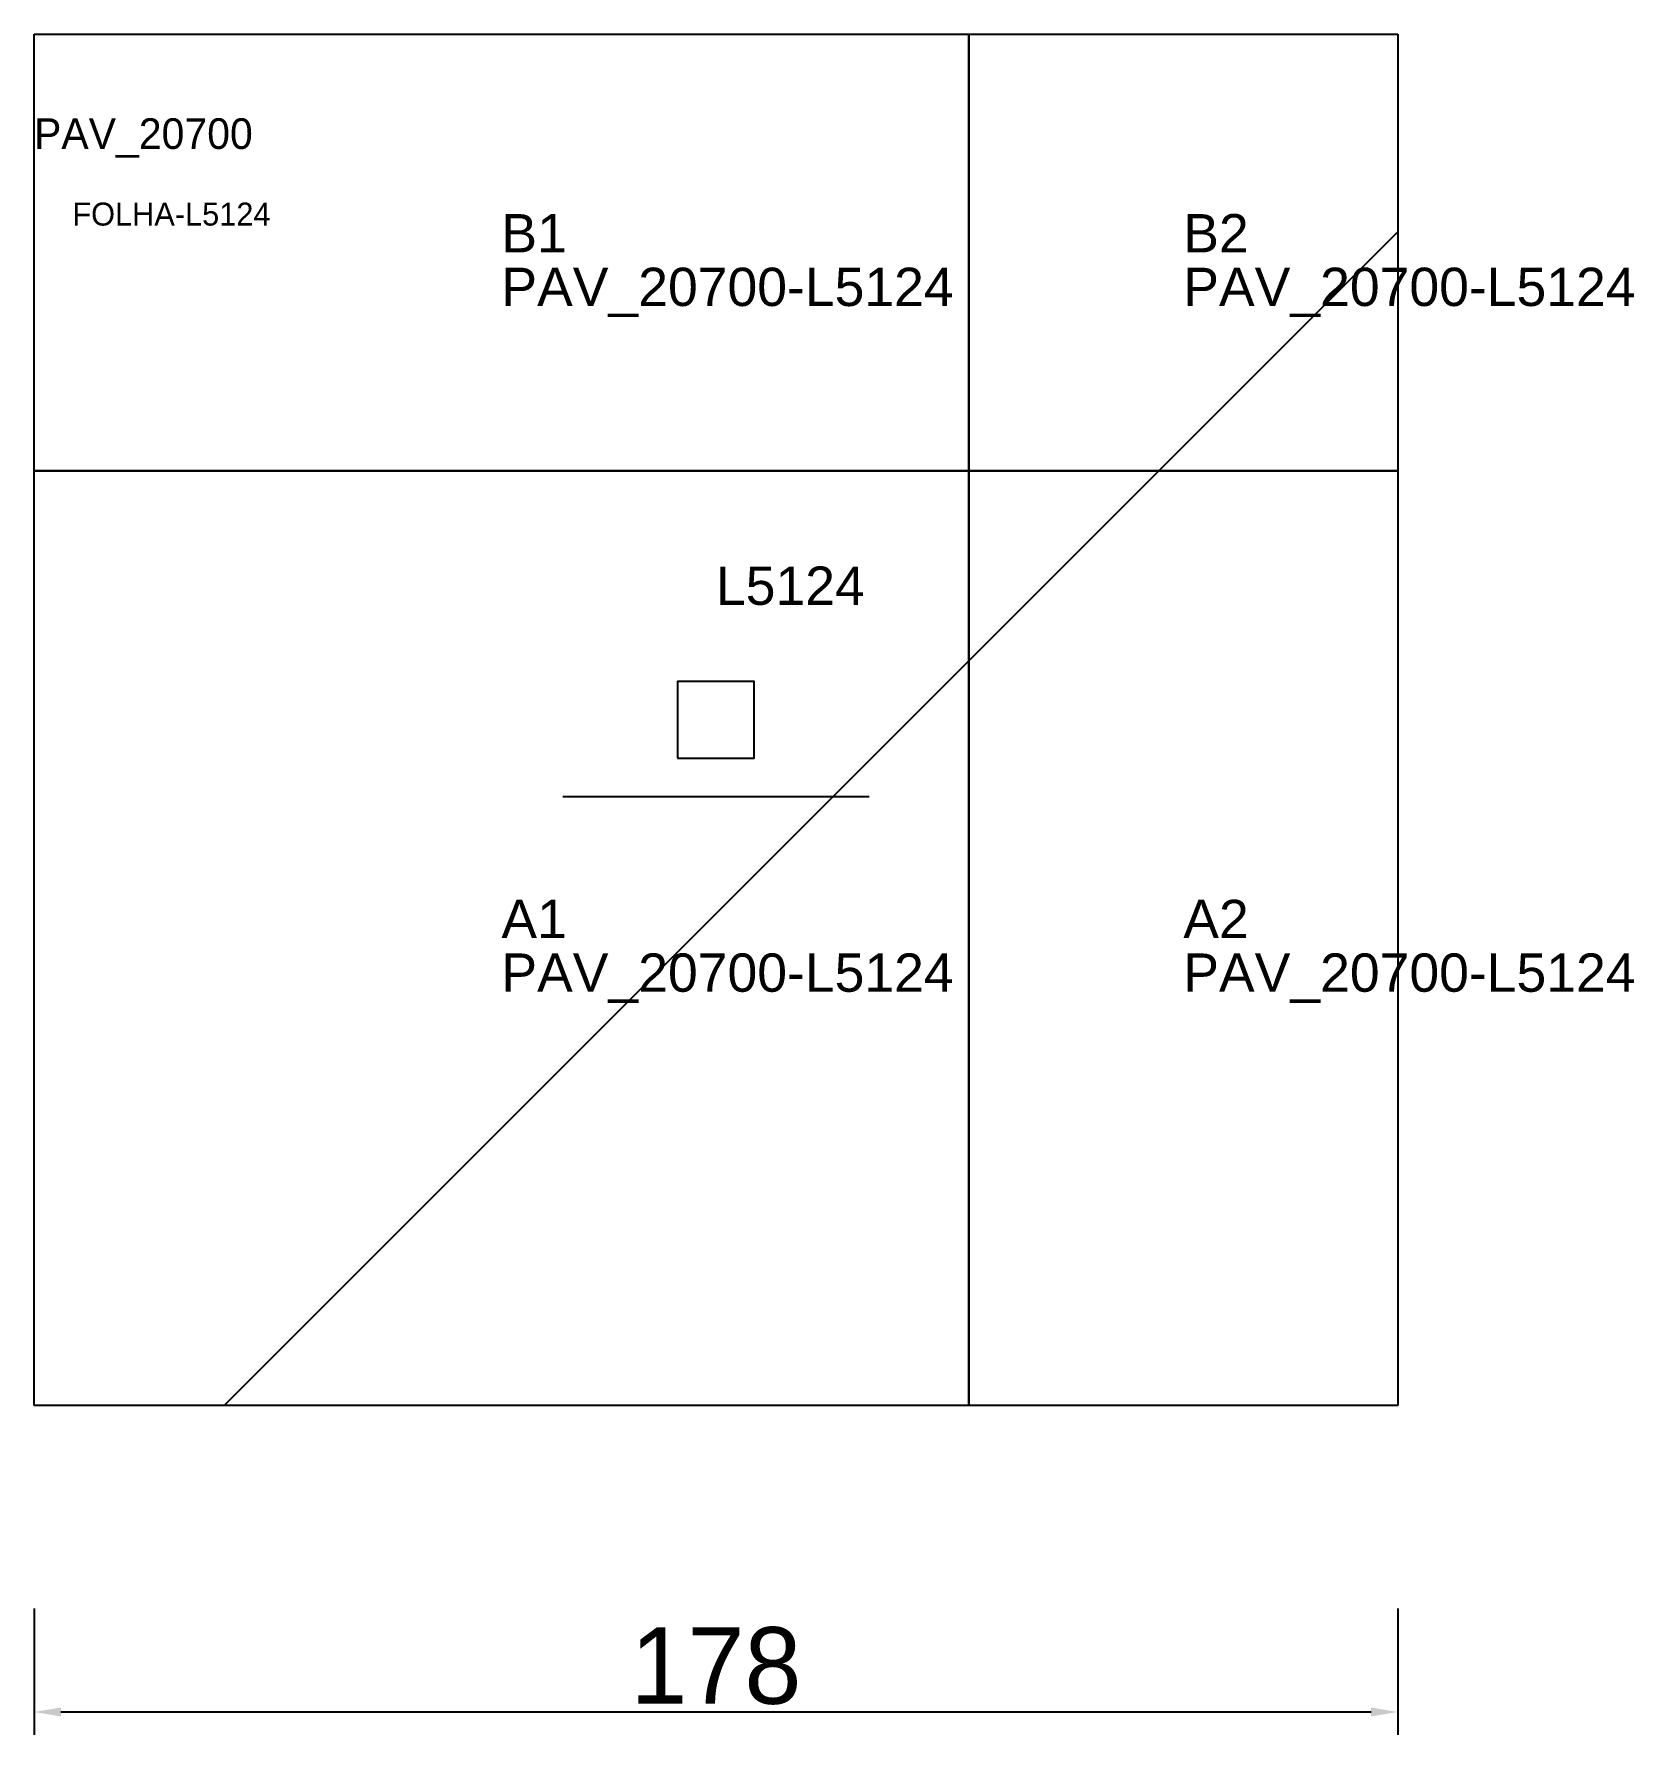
# Model space of a CAD drawing. Header units: metres. Extents: x 222 to 431, y -20 to 202.
import ezdxf

# ---------------------------------------------------------------- set-up
doc = ezdxf.new("R2010")
doc.units = ezdxf.units.M
for name, color, linetype in [('3', 3, 'CONTINUOUS'), ('AUX00', 7, 'CONTINUOUS'), ('COTA', 241, 'CONTINUOUS'), ('FOLHA', 255, 'CONTINUOUS'), ('Hachura', 251, 'CONTINUOUS'), ('NOMENCLATURA', 7, 'CONTINUOUS'), ('Nível', 160, 'CONTINUOUS'), ('Painéis', 200, 'CONTINUOUS'), ('Pilares', 5, 'CONTINUOUS'), ('SARR_2.2x7', 40, 'CONTINUOUS')]:
    doc.layers.add(name, color=color, linetype=linetype)
doc.styles.add('ARIAL', font='Arial.ttf')
doc.styles.add('STR_STANDARD', font='arial.ttf')
doc.dimstyles.new('EZ DXF', dxfattribs={"dimtxt": 10, "dimasz": 3.5, "dimexe": 3, "dimexo": 1.5, "dimgap": 1, "dimtad": 1, "dimdec": 1, "dimdsep": 46, "dimcen": 2.5, "dimazin": 3, "dimtfac": 1, "dimtmove": 0, "dimatfit": 3})

msp = doc.modelspace()

# ---------------------------------------------------------------- hatches: boundary and pattern name
at = {"layer": 'Hachura'}
h = msp.add_hatch(dxfattribs=at)
h.set_pattern_fill('ANSI31', scale=50)
h.paths.add_polyline_path([(222.2, 201.5), (400.2, 201.5), (400.2, 22.5), (222.2, 22.5)])
h = msp.add_hatch(dxfattribs=at)
h.set_pattern_fill('ANSI31', scale=50)
h.paths.add_polyline_path([(222.2, 201.5), (400.2, 201.5), (400.2, 22.5), (222.2, 22.5)])

# ---------------------------------------------------------------- linework, layer by layer
at = {"layer": '3'}
for points in [[(344.2, 22.5), (344.2, 201.5)], [(344.2, 22.5), (344.2, 201.5)], [(222.2, 144.5), (400.2, 144.5)], [(222.2, 144.5), (400.2, 144.5)]]:
    msp.add_lwpolyline(points, close=True, dxfattribs=at)
at = {"layer": 'Painéis', "color": 200}
for p, q in [((222.2, 201.5), (400.2, 201.5)), ((222.2, 22.5), (222.2, 201.5)), ((222.2, 201.5), (400.2, 201.5)), ((222.2, 22.5), (222.2, 201.5)), ((400.2, 201.5), (400.2, 22.5)), ((400.2, 201.5), (400.2, 22.5)), ((400.2, 22.5), (222.2, 22.5)), ((400.2, 22.5), (222.2, 22.5))]:
    msp.add_line(p, q, dxfattribs=at)
at = {"layer": 'Pilares'}
msp.add_lwpolyline([(306.2, 107), (316.2, 107), (316.2, 117), (306.2, 117)], close=True, dxfattribs=at)
msp.add_lwpolyline([(306.2, 107), (316.2, 107), (316.2, 117), (306.2, 117)], close=True, dxfattribs=at)
at = {"layer": 'SARR_2.2x7'}
msp.add_line((291.2, 102), (331.2, 102), dxfattribs=at)
msp.add_line((291.2, 102), (331.2, 102), dxfattribs=at)

# ---------------------------------------------------------------- texts
at = {"layer": '3', "style": 'STR_STANDARD'}
for s, p in [('B1', (283.2, 173)), ('B1', (283.2, 173)), ('B2', (372.2, 173)), ('B2', (372.2, 173)), ('A1', (283.2, 83.5)), ('A1', (283.2, 83.5)), ('A2', (372.2, 83.5)), ('A2', (372.2, 83.5))]:
    msp.add_text(s, height=5, dxfattribs=at).set_placement(p)
at = {"layer": 'AUX00', "style": 'STR_STANDARD'}
for p in [(283.2, 166), (283.2, 166), (372.2, 166), (372.2, 166), (283.2, 76.5), (283.2, 76.5), (372.2, 76.5), (372.2, 76.5)]:
    msp.add_text('PAV_20700-L5124', height=5, dxfattribs=at).set_placement(p)
at = {"layer": 'FOLHA'}
msp.add_text('FOLHA-L5124', height=3, dxfattribs=at).set_placement((227.2, 176.5))
msp.add_text('FOLHA-L5124', height=3, dxfattribs=at).set_placement((227.2, 176.5))
at = {"layer": 'NOMENCLATURA', "insert": (311.2, 132), "char_height": 5, "attachment_point": 1, "style": 'ARIAL'}
msp.add_mtext('L5124', dxfattribs=at)
msp.add_mtext('L5124', dxfattribs=at)
at = {"layer": 'Nível'}
msp.add_text('PAV_20700', height=4, dxfattribs=at).set_placement((222.2, 186.5))
msp.add_text('PAV_20700', height=4, dxfattribs=at).set_placement((222.2, 186.5))

# ---------------------------------------------------------------- dimensions: what is measured, and where the dimension line sits
at = {"layer": 'COTA'}
msp.add_linear_dim(base=(222.2, -17.5), p1=(222.2, -2.5), p2=(400.2, -2.5), dimstyle='EZ DXF', dxfattribs=at).render()
msp.add_linear_dim(base=(222.2, -17.5), p1=(222.2, -2.5), p2=(400.2, -2.5), dimstyle='EZ DXF', dxfattribs=at).render()

doc.saveas('drawing.dxf')
